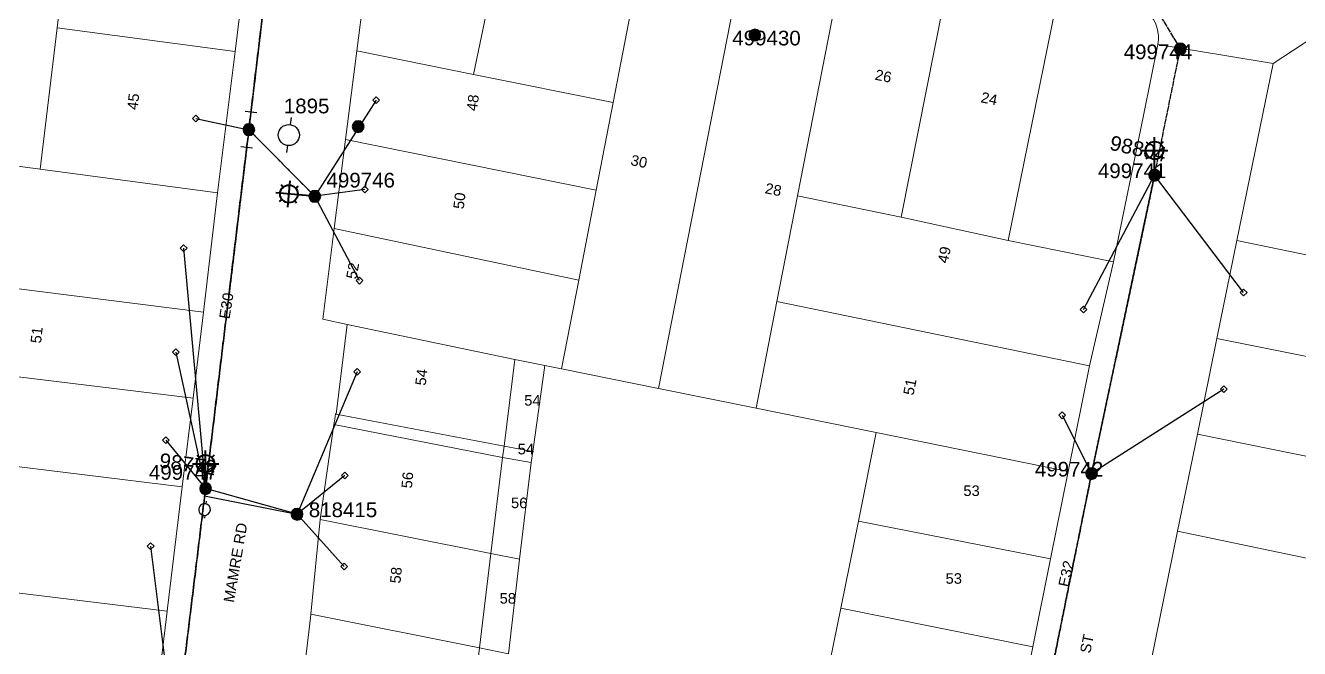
# Model space of a CAD drawing. Header units: metres. Extents: x 291879 to 294448, y 6259965 to 6261176.
# Drawn here: x 293697 to 293914, y 6260414 to 6260520.1 of the extents above; entities that cross this region are included whole.
import ezdxf
from ezdxf.enums import TextEntityAlignment as Align

# ---------------------------------------------------------------- set-up
doc = ezdxf.new("R2010")
doc.units = ezdxf.units.M
doc.linetypes.add('Cable Exist OH', pattern=[1, 1, 0])
doc.linetypes.add('Cable New OH', pattern=[6, 4, -2])
doc.layers.get('0').update_dxf_attribs({"color": 6})
for name, color, linetype, lineweight in [('Cadastre Buildings_SP_EXT', 9, 'Continuous', 5), ('Cadastre Land Parcels_SP_EXT', 9, 'Continuous', 5), ('Cadastre Roads_SP_EXT', 9, 'Continuous', 5)]:
    doc.layers.add(name, color=color, linetype=linetype, lineweight=lineweight)
for name, color, linetype in [('Equip_SP_HV_EXT', 7, 'Continuous'), ('Equip_SP_LV_EXT', 7, 'Continuous'), ('Equip_SP_SL_EXT', 7, 'Continuous'), ('Mains_HV_EXT', 7, 'Continuous'), ('Mains_HV_NEW', 2, 'Continuous'), ('Mains_LV_EXT', 7, 'Continuous'), ('Mains_SL_EXT', 7, 'Continuous'), ('OH_Details_SP_MISC', 7, 'Continuous'), ('Services_SP_EXT', 7, 'Continuous'), ('SupportsOH_SP_TR_HV_LV_SL_EXT', 7, 'Continuous')]:
    doc.layers.add(name, color=color, linetype=linetype)
doc.styles.add('iecARIAL', font='arial.ttf', dxfattribs={"height": 2})
doc.styles.add('POLE_LABEL', font='arial.ttf')
doc.styles.get("Standard").update_dxf_attribs({"font": 'arial.ttf'})

# ---------------------------------------------------------------- blocks, each defined once
blk = doc.blocks.new('LV_OH_LINKS_OPEN_EXT')
for p, q in [((-0.17, 4.97), (-0.17, 5.46)), ((0.17, 4.97), (0.17, 5.46)), ((-0.17, 3), (-0.17, 2.5)), ((0.17, 3), (0.17, 2.5))]:
    blk.add_line(p, q)
blk.add_lwpolyline([(0, 2.99, 1), (0, 4.98, 1)], format="xyb", close=True)
at = {"flags": 9}
for tag, p in [('ACTUAL_STATUS', (0, 0)), ('CONSTRUCTED_VOLTAGE', (0, -0.2)), ('OPERATING_VOLTAGE', (0, -0.6)), ('ORIENTATION', (0, -0.8)), ('OWNED_BY', (0, -1)), ('STATE', (0, -1.2)), ('SWITCH_TYPE', (0, -1.4)), ('NO_PHASES', (0, -0.4)), ('USAGE', (0, -1.6)), ('LEGEND', (0, -1.8)), ('NOTES', (0, -2))]:
    blk.add_attdef(tag, text='', height=0.2, dxfattribs=at).set_placement(p, align=Align.MIDDLE_LEFT)
at = {"flags": 1}
blk.add_attdef('Z', (0, 0), '', height=0.2, dxfattribs=at)
blk = doc.blocks.new('SL_LANTERN_EXT')
at = {"lineweight": 40}
for p, q in [((-1.46, 5.68), (-1.06, 5.28)), ((0, 1.97), (0, 6.47)), ((1.46, 5.68), (1.06, 5.28)), ((-2.25, 4.22), (2.25, 4.22)), ((-1.46, 2.76), (-1.06, 3.16)), ((0, 0), (0, 2.72)), ((1.46, 2.76), (1.06, 3.16))]:
    blk.add_line(p, q, dxfattribs=at)
blk.add_circle((0, 4.22), 1.5, dxfattribs=at)
at = {"style": 'iecARIAL', "flags": 8}
blk.add_attdef('ASSET_NUM', (1.5, 1.5), '', height=2.5, dxfattribs=at)
for tag, p, height, flags in [('OPERATING_VOLTAGE', (0.98, -1.65), 0.2, 9), ('ORIENTATION', (0.98, -1.85), 0.2, 9), ('OWNED_BY', (0.98, -2.05), 0.2, 9), ('STATE', (0.98, -2.25), 0.2, 9), ('CONSTRUCTED_VOLTAGE', (0.98, -0.65), 0.2, 9), ('CONTROL_TYPE', (0.98, -0.85), 0.2, 9), ('LANTERN_PURPOSE', (0.98, -1.05), 0.2, 9), ('LANTERN_TYPE', (0.98, -1.25), 0.2, 9), ('NO_PHASES', (0.98, -1.45), 0.2, 9), ('LNUMBER', (2.18, -3.25), 2.5, 8), ('USAGE', (0.98, -2.45), 0.2, 9), ('CEXIST', (0.98, -2.65), 0.2, 9), ('CNEW', (0.98, -2.85), 0.2, 9), ('CNUMBER', (0.98, -3.05), 0.2, 9), ('CREMOVE', (0.98, -3.25), 0.2, 9), ('CREPLACE', (0.98, -3.45), 0.2, 9), ('LKINGHEIGHT', (0.98, -3.65), 0.2, 9), ('LBRACKET', (0.98, -3.85), 0.2, 9), ('LBRACKETVOCAB', (0.98, -4.05), 0.2, 9), ('LCATEGORY', (0.98, -4.25), 0.2, 9), ('LCHARGE1', (0.98, -4.45), 0.2, 9), ('LCHARGE1PERCENT', (0.98, -4.65), 0.2, 9), ('LCHARGE2', (0.98, -4.85), 0.2, 9), ('LCHARGE2PERCENT', (0.98, -5.05), 0.2, 9), ('LCHARGE3', (0.98, -5.25), 0.2, 9), ('LCHARGE3PERCENT', (0.98, -5.45), 0.2, 9), ('LEXIST', (0.98, -5.65), 0.2, 9), ('LLAMP', (0.98, -5.85), 0.2, 9), ('LLAMPVOCAB', (0.98, -6.05), 0.2, 9), ('LMAST', (0.98, -6.25), 0.2, 9), ('LMASTVOCAB', (0.98, -6.45), 0.2, 9), ('LNEW', (0.98, -6.65), 0.2, 9), ('LANTNUMBER', (0.98, -6.85), 0.2, 9), ('LOUTREACH', (0.98, -7.25), 0.2, 9), ('LOUTREACHVOCAB', (0.98, -7.45), 0.2, 9), ('LRATECODE', (0.98, -7.65), 0.2, 9), ('LREMOVE', (0.98, -7.85), 0.2, 9), ('LREPLACE', (0.98, -8.05), 0.2, 9), ('LTYPE', (0.98, -8.25), 0.2, 9), ('LTYPEVOCAB', (0.98, -8.45), 0.2, 9), ('LEGEND', (0.98, -8.65), 0.2, 9), ('LOCATION', (0.98, -8.85), 0.2, 9), ('STREETNAME', (0.98, -9.25), 0.2, 9), ('SUBURB', (0.98, -9.45), 0.2, 1), ('NOTES', (0.98, -9.05), 0.2, 9)]:
    blk.add_attdef(tag, p, '', height=height, dxfattribs=dict(flags=flags))
blk = doc.blocks.new('*U785')
at = {"lineweight": 40}
for p, q in [((-4.62, -1.83), (-4.2, 2.65)), ((-2.17, 0.2), (-6.65, 0.62)), ((-5.73, 2), (-5.37, 1.57)), ((-2.82, 1.73), (-3.26, 1.37)), ((0, 0), (-2.92, 0.27)), ((-6, -0.9), (-5.57, -0.54)), ((-3.1, -1.17), (-3.46, -0.74))]:
    blk.add_line(p, q, dxfattribs=at)
blk.add_circle((-4.41, 0.41), 1.5, dxfattribs=at)
at = {"style": 'iecARIAL', "flags": 8}
blk.add_attdef('ASSET_NUM', (1.5, 1.5), '', height=2.5, dxfattribs=at)
for tag, p, height, flags in [('OPERATING_VOLTAGE', (0.98, -1.65), 0.2, 9), ('ORIENTATION', (0.98, -1.85), 0.2, 9), ('OWNED_BY', (0.98, -2.05), 0.2, 9), ('STATE', (0.98, -2.25), 0.2, 9), ('CONSTRUCTED_VOLTAGE', (0.98, -0.65), 0.2, 9), ('CONTROL_TYPE', (0.98, -0.85), 0.2, 9), ('LANTERN_PURPOSE', (0.98, -1.05), 0.2, 9), ('LANTERN_TYPE', (0.98, -1.25), 0.2, 9), ('NO_PHASES', (0.98, -1.45), 0.2, 9), ('LNUMBER', (2.18, -3.25), 2.5, 8), ('USAGE', (0.98, -2.45), 0.2, 9), ('CEXIST', (0.98, -2.65), 0.2, 9), ('CNEW', (0.98, -2.85), 0.2, 9), ('CNUMBER', (0.98, -3.05), 0.2, 9), ('CREMOVE', (0.98, -3.25), 0.2, 9), ('CREPLACE', (0.98, -3.45), 0.2, 9), ('LKINGHEIGHT', (0.98, -3.65), 0.2, 9), ('LBRACKET', (0.98, -3.85), 0.2, 9), ('LBRACKETVOCAB', (0.98, -4.05), 0.2, 9), ('LCATEGORY', (0.98, -4.25), 0.2, 9), ('LCHARGE1', (0.98, -4.45), 0.2, 9), ('LCHARGE1PERCENT', (0.98, -4.65), 0.2, 9), ('LCHARGE2', (0.98, -4.85), 0.2, 9), ('LCHARGE2PERCENT', (0.98, -5.05), 0.2, 9), ('LCHARGE3', (0.98, -5.25), 0.2, 9), ('LCHARGE3PERCENT', (0.98, -5.45), 0.2, 9), ('LEXIST', (0.98, -5.65), 0.2, 9), ('LLAMP', (0.98, -5.85), 0.2, 9), ('LLAMPVOCAB', (0.98, -6.05), 0.2, 9), ('LMAST', (0.98, -6.25), 0.2, 9), ('LMASTVOCAB', (0.98, -6.45), 0.2, 9), ('LNEW', (0.98, -6.65), 0.2, 9), ('LANTNUMBER', (0.98, -6.85), 0.2, 9), ('LOUTREACH', (0.98, -7.25), 0.2, 9), ('LOUTREACHVOCAB', (0.98, -7.45), 0.2, 9), ('LRATECODE', (0.98, -7.65), 0.2, 9), ('LREMOVE', (0.98, -7.85), 0.2, 9), ('LREPLACE', (0.98, -8.05), 0.2, 9), ('LTYPE', (0.98, -8.25), 0.2, 9), ('LTYPEVOCAB', (0.98, -8.45), 0.2, 9), ('LEGEND', (0.98, -8.65), 0.2, 9), ('LOCATION', (0.98, -8.85), 0.2, 9), ('STREETNAME', (0.98, -9.25), 0.2, 9), ('SUBURB', (0.98, -9.45), 0.2, 1), ('NOTES', (0.98, -9.05), 0.2, 9)]:
    blk.add_attdef(tag, p, '', height=height, dxfattribs=dict(flags=flags))
blk = doc.blocks.new('CCP_EXT')
at = {"flags": 9}
for tag, p in [('STATE', (0, -1.8)), ('NOTES', (0, -2))]:
    blk.add_attdef(tag, text='', height=0.2, dxfattribs=at).set_placement(p, align=Align.MIDDLE_LEFT)
blk.add_wipeout([(0, 0.57), (0.57, 0), (0, -0.57), (-0.57, 0)])
blk.add_lwpolyline([(-0.57, 0), (0, 0.57), (0.57, 0), (0, -0.57), (-0.57, 0)])
at = {"flags": 1}
blk.add_attdef('Z', (0, 0), '', height=0.2, dxfattribs=at)
at = {"flags": 9}
for tag, p in [('CCP_TYPE', (0, 0)), ('CONSTRUCTED_VOLTAGE', (0, -0.2)), ('OPERATING_VOLTAGE', (0, -0.6)), ('ORIENTATION', (0, -0.8)), ('OWNED_BY', (0, -1)), ('NO_PHASES', (0, -0.4)), ('USAGE', (0, -1.2)), ('LEGEND', (0, -1.4)), ('LIFE_SUPPORT', (0, -1.6))]:
    blk.add_attdef(tag, text='', height=0.2, dxfattribs=at).set_placement(p, align=Align.MIDDLE_LEFT)
blk = doc.blocks.new('POLE_EXT')
blk.add_hatch(color=256).paths.add_polyline_path([(-1, 0, 1), (1, 0, 1)])
blk.add_lwpolyline([(-1, 0, 1), (1, 0, 1)], format="xyb", close=True)
for tag, height, flags, p in [('pNumber', 2.5, 8, (-17.84, 2.07)), ('OWNED_BY', 0.2, 9, (1.35, -0.4)), ('SPECIAL_USE', 0.2, 9, (1.35, -0.8)), ('STATE', 0.2, 9, (1.35, -1)), ('cLV', 0.2, 9, (1.35, -1.4)), ('hDepth', 0.2, 9, (1.35, -1.6)), ('hDia', 0.2, 9, (1.35, -1.8)), ('cHV', 0.2, 9, (1.35, -2)), ('PARENT', 0.2, 9, (1.35, -0.6)), ('USAGE', 0.2, 9, (1.35, -1.2)), ('LBRACKET', 0.2, 9, (1.35, -2.2)), ('cLinedev', 0.2, 9, (1.35, -3.4)), ('pExisting', 0.2, 9, (1.35, -3.8)), ('pFooting', 0.2, 9, (1.35, -4.4)), ('LExisting', 0.2, 9, (1.35, -2.4)), ('LANTNUMBER', 0.2, 9, (1.35, -2.6)), ('LOther', 0.2, 9, (1.35, -2.8)), ('LRemove', 0.2, 9, (1.35, -3)), ('LEGEND', 0.2, 9, (1.35, -3.2)), ('LOCATION', 0.2, 9, (1.35, -3.6)), ('PFNUMBER', 0.2, 9, (1.35, -4)), ('NEWPFNUMBER', 0.2, 9, (1.35, -4.2)), ('pNew', 0.2, 9, (1.35, -4.6)), ('pRelocate', 0.2, 9, (1.35, -5)), ('pRemove', 0.2, 9, (1.35, -5.2)), ('pReplace', 0.2, 9, (1.35, -5.4)), ('pStay', 0.2, 9, (1.35, -5.6)), ('pType', 0.2, 9, (1.35, -5.8)), ('cspan', 0.2, 9, (1.35, -6)), ('STREETNAME', 0.2, 9, (1.35, -6.2)), ('SUBURB', 0.2, 9, (1.35, -6.4)), ('NOTES', 0.2, 9, (1.35, -6.6)), ('OPERATED_BY', 0.2, 9, (1.36, -7.01)), ('MAINTAINED_BY', 0.2, 9, (1.36, -6.81))]:
    blk.add_attdef(tag, text='', height=height, dxfattribs=dict(flags=flags)).set_placement(p, align=Align.MIDDLE_LEFT)
at = {"style": 'POLE_LABEL'}
for tag, height, flags, p in [('ASSET_NUM', 2.5, 8, (2, 2)), ('STRUCTURE_PLANT_NUMBER', 0.2, 9, (1.35, 0.03)), ('STREET_CODE', 0.2, 9, (1.35, -0.2))]:
    blk.add_attdef(tag, text='', height=height, dxfattribs=dict(at, flags=flags)).set_placement(p, align=Align.MIDDLE_LEFT)
at = {"flags": 1}
blk.add_attdef('Z', (1.35, -7.33), '', height=0.2, dxfattribs=at)
blk = doc.blocks.new('HV_ABS_OPEN_EXT')
for p, q in [((-3, 6.87), (-1.8, 6.87)), ((1.8, 6.87), (3, 6.87))]:
    blk.add_line(p, q)
blk.add_circle((0, 6.87), 1.8)
for tag, height, flags, p in [('ASSET_NUM', 2.5, 8, (2, 2)), ('STREET_CODE', 0.2, 9, (1.5, 0)), ('ACTUAL_STATUS', 0.2, 9, (1.5, -0.2)), ('CONSTRUCTED_VOLTAGE', 0.2, 9, (1.5, -0.4)), ('OPERATING_VOLTAGE', 0.2, 9, (1.5, -0.8)), ('ORIENTATION', 0.2, 9, (1.5, -1)), ('OWNED_BY', 0.2, 9, (1.5, -1.2)), ('STATE', 0.2, 9, (1.5, -1.4)), ('SWITCH_TYPE', 0.2, 9, (1.5, -1.6)), ('NO_PHASES', 0.2, 9, (1.5, -0.6)), ('USAGE', 0.2, 9, (1.5, -1.8)), ('LEGEND', 0.2, 9, (1.5, -2)), ('LOCATION', 0.2, 9, (1.5, -2.2)), ('STREETNAME', 0.2, 9, (1.5, -2.4)), ('SUBURB', 0.2, 9, (1.5, -2.6)), ('OPERATED_BY', 0.2, 9, (1.5, -3.2)), ('Z', 0.2, 1, (1.5, -3.6)), ('NOTES', 0.2, 9, (1.5, -2.8)), ('MAINTAINED_BY', 0.2, 9, (1.5, -3)), ('LABEL_ALIGNMENT', 0.2, 9, (1.5, -3.4))]:
    blk.add_attdef(tag, text='', height=height, dxfattribs=dict(flags=flags)).set_placement(p, align=Align.MIDDLE_LEFT)
blk = doc.blocks.new('*U790')
blk.add_line((1, 3), (-1, 3))
at = {"flags": 1}
blk.add_attdef('Z', (0, 0), '', height=0.2, dxfattribs=at)
at = {"flags": 9}
for tag, p in [('CONNECTOR_TYPE', (0, 0)), ('CONSTRUCTED_VOLTAGE', (0, -0.2)), ('OPERATING_VOLTAGE', (0, -0.6)), ('ORIENTATION', (0, -0.8)), ('OWNED_BY', (0, -1)), ('STATE', (0, -1.2)), ('OPERATED_BY', (0, -2.01)), ('NO_PHASES', (0, -0.4)), ('USAGE', (0, -1.4)), ('NOTES', (0, -1.6)), ('MAINTAINED_BY', (0, -1.81))]:
    blk.add_attdef(tag, text='', height=0.2, dxfattribs=at).set_placement(p, align=Align.MIDDLE_LEFT)

msp = doc.modelspace()

# ---------------------------------------------------------------- linework, layer by layer
at = {"layer": 'Cadastre Buildings_SP_EXT', "linetype": 'Continuous'}
for points in [[(293803.72, 6260541.06), (293780.42, 6260545.8), (293773.31, 6260511.76), (293797.12, 6260506.96), (293803.72, 6260541.06)], [(293885.15, 6260524.06), (293873.17, 6260526.5), (293864.42, 6260483.49), (293882.36, 6260479.82), (293887.5, 6260505.05), (293889.9, 6260516.87), (293890, 6260517.62), (293889.99, 6260518.35), (293889.91, 6260519.07), (293889.74, 6260519.78), (293889.48, 6260520.47), (293889.15, 6260521.12), (293888.75, 6260521.73), (293888.28, 6260522.28), (293887.74, 6260522.78), (293887.15, 6260523.21), (293886.52, 6260523.57), (293885.85, 6260523.86), (293885.15, 6260524.06)]]:
    msp.add_lwpolyline(points, close=True, dxfattribs=at)
msp.add_lwpolyline([(293832.82, 6260405.84), (293835.88, 6260420.87), (293835.88, 6260420.87), (293838.89, 6260435.7), (293841.94, 6260450.76), (293821.46, 6260454.91), (293804.85, 6260458.27), (293788.32, 6260461.61), (293785.45, 6260462.19), (293783.45, 6260447.57), (293783.14, 6260445.65), (293781.15, 6260429.23), (293779.27, 6260413.1), (293774.36, 6260414.1), (293772.46, 6260398.24)], dxfattribs=at)
at = {"layer": 'Cadastre Land Parcels_SP_EXT', "linetype": 'Continuous'}
for points in [[(293780.42, 6260545.8), (293764.42, 6260549.05), (293757.02, 6260543.74), (293753.44, 6260515.77), (293773.31, 6260511.76), (293780.42, 6260545.8)], [(293702.41, 6260519.66), (293705.52, 6260545.47), (293687.48, 6260547.83), (293681.32, 6260498.07), (293699.51, 6260495.64), (293702.41, 6260519.66)], [(293730.25, 6260542.23), (293705.52, 6260545.47), (293702.41, 6260519.66), (293732.74, 6260515.66), (293735.17, 6260535.66), (293730.25, 6260542.23)], [(293820.39, 6260537.68), (293803.72, 6260541.06), (293797.12, 6260506.96), (293794.23, 6260492.04), (293791.25, 6260476.75), (293788.32, 6260461.61), (293804.85, 6260458.27), (293820.39, 6260537.68)], [(293836.96, 6260534.31), (293820.39, 6260537.68), (293804.85, 6260458.27), (293821.46, 6260454.91), (293825.01, 6260473.07), (293828.51, 6260491.06), (293836.96, 6260534.31)], [(293854.76, 6260530.7), (293836.96, 6260534.31), (293828.51, 6260491.06), (293846.16, 6260487.44), (293854.76, 6260530.7)], [(293873.17, 6260526.5), (293854.76, 6260530.7), (293846.16, 6260487.44), (293864.42, 6260483.49), (293873.17, 6260526.5)], [(293732.74, 6260515.66), (293702.41, 6260519.66), (293699.51, 6260495.64), (293729.71, 6260491.61), (293732.74, 6260515.66)], [(293919.29, 6260480.21), (293924.66, 6260506.1), (293926.72, 6260516.03), (293916.49, 6260518.14), (293909.52, 6260513.64), (293903.36, 6260483.45), (293919.29, 6260480.21)], [(293773.31, 6260511.76), (293753.44, 6260515.77), (293751.51, 6260500.66), (293794.23, 6260492.04), (293797.12, 6260506.96), (293773.31, 6260511.76)], [(293645.17, 6260502.9), (293630.15, 6260504.9), (293627.74, 6260483.76), (293660.74, 6260479.65), (293727.34, 6260471.3), (293729.71, 6260491.61), (293699.51, 6260495.64), (293681.32, 6260498.07), (293663.31, 6260500.47), (293659.7, 6260500.96), (293645.17, 6260502.9)], [(293794.23, 6260492.04), (293751.51, 6260500.66), (293749.61, 6260485.53), (293791.25, 6260476.75), (293794.23, 6260492.04)], [(293846.16, 6260487.44), (293828.51, 6260491.06), (293825.01, 6260473.07), (293878.26, 6260462.14), (293882.36, 6260479.82), (293864.42, 6260483.49), (293846.16, 6260487.44)], [(293791.25, 6260476.75), (293749.61, 6260485.53), (293747.67, 6260470.06), (293751.83, 6260469.19), (293780.36, 6260463.22), (293785.45, 6260462.19), (293788.32, 6260461.61), (293791.25, 6260476.75)], [(293919.29, 6260480.21), (293903.36, 6260483.45), (293899.97, 6260466.81), (293940.6, 6260458.7), (293940.96, 6260460.26), (293944, 6260475.16), (293935.65, 6260476.87), (293919.29, 6260480.21)], [(293727.34, 6260471.3), (293660.74, 6260479.65), (293658.93, 6260464.72), (293725.56, 6260456.64), (293725.62, 6260457.14), (293727.34, 6260471.3)], [(293878.26, 6260462.14), (293825.01, 6260473.07), (293821.46, 6260454.91), (293841.94, 6260450.76), (293874.62, 6260444.15), (293878.26, 6260462.14)], [(293780.36, 6260463.22), (293751.83, 6260469.19), (293749.92, 6260453.91), (293778.57, 6260448.47), (293780.36, 6260463.22)], [(293940.6, 6260458.7), (293899.97, 6260466.81), (293896.65, 6260450.52), (293937.24, 6260442.29), (293940.6, 6260458.7)], [(293725.56, 6260456.64), (293658.93, 6260464.72), (293657.11, 6260449.69), (293723.72, 6260441.51), (293725.56, 6260456.64)], [(293785.45, 6260462.19), (293780.36, 6260463.22), (293778.57, 6260448.47), (293783.45, 6260447.57), (293785.45, 6260462.19)], [(293776.28, 6260430.19), (293778.25, 6260446.55), (293749.55, 6260452.12), (293747.21, 6260435.97), (293776.28, 6260430.19)], [(293874.62, 6260444.15), (293841.94, 6260450.76), (293838.89, 6260435.7), (293871.61, 6260429.27), (293874.62, 6260444.15)], [(293723.72, 6260441.51), (293657.11, 6260449.69), (293654.54, 6260428.5), (293721.15, 6260420.39), (293721.21, 6260420.88), (293723.72, 6260441.51)], [(293937.24, 6260442.29), (293896.65, 6260450.52), (293893.26, 6260434), (293929.09, 6260426.51), (293933.85, 6260425.52), (293934.7, 6260429.58), (293934.98, 6260431.04), (293937.24, 6260442.29)], [(293783.14, 6260445.65), (293778.25, 6260446.55), (293776.28, 6260430.19), (293781.15, 6260429.23), (293783.14, 6260445.65)], [(293783.45, 6260447.57), (293778.57, 6260448.47), (293778.25, 6260446.55), (293783.14, 6260445.65), (293783.45, 6260447.57)], [(293776.28, 6260430.19), (293747.21, 6260435.97), (293745.64, 6260419.83), (293774.36, 6260414.1), (293776.28, 6260430.19)], [(293871.61, 6260429.27), (293838.89, 6260435.7), (293835.88, 6260420.87), (293868.58, 6260414.28), (293871.61, 6260429.27)], [(293933.85, 6260425.52), (293929.09, 6260426.51), (293893.26, 6260434), (293885.07, 6260393.77), (293884.94, 6260393.06), (293925.53, 6260384.79), (293928.59, 6260399.71), (293931.65, 6260414.7), (293933.85, 6260425.52)], [(293781.15, 6260429.23), (293776.28, 6260430.19), (293774.36, 6260414.1), (293779.27, 6260413.1), (293781.15, 6260429.23)], [(293721.15, 6260420.39), (293654.54, 6260428.5), (293652.69, 6260413.27), (293719.31, 6260405.25), (293721.15, 6260420.39)], [(293868.58, 6260414.28), (293835.88, 6260420.87), (293832.82, 6260405.84), (293865.55, 6260399.26), (293868.58, 6260414.28)], [(293774.36, 6260414.1), (293745.64, 6260419.83), (293745.58, 6260419.23), (293743.78, 6260404.48), (293743.65, 6260403.57), (293772.46, 6260398.24), (293774.36, 6260414.1)]]:
    msp.add_lwpolyline(points, close=True, dxfattribs=at)
at = {"layer": 'Cadastre Roads_SP_EXT', "linetype": 'Continuous'}
msp.add_lwpolyline([(293778.57, 6260448.47), (293749.92, 6260453.91), (293749.83, 6260453.94), (293749.69, 6260453.04), (293749.55, 6260452.12), (293778.25, 6260446.55), (293778.57, 6260448.47)], close=True, dxfattribs=at)
at = {"layer": 'Mains_HV_EXT', "color": 2, "linetype": 'Cable Exist OH'}
msp.add_lwpolyline([(293746.95, 6260599.38), (293741.84, 6260555.92), (293738.06, 6260527.58), (293735.41, 6260505.32)], dxfattribs=at)
at = {"layer": 'Mains_LV_EXT', "linetype": 'Cable Exist OH'}
for points in [[(293735.06, 6260502.34), (293738.06, 6260527.58)], [(293889.35, 6260494.6), (293893.74, 6260516.1), (293886.68, 6260528.02)], [(293727.68, 6260441.24), (293735.06, 6260502.34)], [(293869.62, 6260399.32), (293878.61, 6260443.79)], [(293722.44, 6260398.26), (293727.68, 6260441.24)]]:
    msp.add_lwpolyline(points, dxfattribs=at)
at = {"layer": 'Mains_SL_EXT', "linetype": 'Cable Exist OH'}
for points in [[(293735.06, 6260502.34), (293738.06, 6260527.58)], [(293893.74, 6260516.1), (293887.38, 6260526.89)], [(293889.35, 6260494.6), (293893.74, 6260516.1)], [(293735.06, 6260502.34), (293727.68, 6260441.24)], [(293735.06, 6260502.34), (293746.29, 6260491)], [(293727.68, 6260441.24), (293722.44, 6260398.26)]]:
    msp.add_lwpolyline(points, dxfattribs=at)
at = {"layer": 'OH_Details_SP_MISC', "color": 7, "linetype": 'Continuous', "flags": 128}
msp.add_lwpolyline([(293741.84, 6260555.92), (293738.06, 6260527.58), (293735.06, 6260502.34), (293727.68, 6260441.24)], dxfattribs=at)
at = {"layer": 'Services_SP_EXT'}
for points in [[(293746.29, 6260491), (293735.06, 6260502.34)], [(293743.27, 6260436.87), (293727.68, 6260441.24)]]:
    msp.add_lwpolyline(points, dxfattribs=at)

# ---------------------------------------------------------------- block references
at = {"layer": 'Equip_SP_HV_EXT'}
ref = msp.add_blockref('HV_ABS_OPEN_EXT', (293735.06, 6260502.34), dxfattribs=dict(at, rotation=262.3607260479533))
ref.add_attrib('ASSET_NUM', '1895', dxfattribs={"layer": '0', "height": 2.5}).set_placement((293748.78, 6260504.38), align=Align.BOTTOM_RIGHT)
at = {"layer": 'Equip_SP_LV_EXT', "rotation": 353.1924895496015}
msp.add_blockref('LV_OH_LINKS_OPEN_EXT', (293727.04, 6260433.71), dxfattribs=at)
at = {"layer": 'Equip_SP_SL_EXT'}
ref = msp.add_blockref('SL_LANTERN_EXT', (293889.35, 6260494.6), dxfattribs=at)
ref.add_attrib('ASSET_NUM', '98804', dxfattribs={"layer": '0', "height": 2.5, "rotation": 347.3131, "style": 'iecARIAL'}).set_placement((293890.85, 6260496.1), align=Align.BOTTOM_RIGHT)
msp.add_blockref('*U785', (293746.29, 6260491), dxfattribs=at)
ref = msp.add_blockref('SL_LANTERN_EXT', (293727.68, 6260441.24), dxfattribs=at)
ref.add_attrib('ASSET_NUM', '98772', dxfattribs={"layer": '0', "height": 2.5, "rotation": 351.9029, "style": 'iecARIAL'}).set_placement((293729.18, 6260442.74), align=Align.BOTTOM_RIGHT)
at = {"layer": 'Mains_HV_NEW', "color": 2, "linetype": 'Cable New OH'}
for rotation in [353.2145701660131, 173.1153052753542]:
    msp.add_blockref('*U790', (293735.06, 6260502.34), dxfattribs=dict(at, rotation=rotation)).dxf.unprotected_set("ltscale", 0)
at = {"layer": 'SupportsOH_SP_TR_HV_LV_SL_EXT'}
ref = msp.add_blockref('POLE_EXT', (293821.24, 6260518.45), dxfattribs=at)
ref.add_attrib('ASSET_NUM', '499430', dxfattribs={"layer": '0', "height": 2.5, "rotation": 359.9258, "style": 'POLE_LABEL'}).set_placement((293823.24, 6260519.2), align=Align.TOP_CENTER)
ref = msp.add_blockref('POLE_EXT', (293893.74, 6260516.1), dxfattribs=at)
ref.add_attrib('ASSET_NUM', '499744', dxfattribs={"layer": '0', "height": 2.5, "style": 'POLE_LABEL'}).set_placement((293895.74, 6260516.85), align=Align.TOP_RIGHT)
for p in [(293735.06, 6260502.34), (293753.68, 6260502.88)]:
    msp.add_blockref('POLE_EXT', p, dxfattribs=at)
ref = msp.add_blockref('POLE_EXT', (293889.35, 6260494.6), dxfattribs=at)
ref.add_attrib('ASSET_NUM', '499741', dxfattribs={"layer": '0', "height": 2.5, "style": 'POLE_LABEL'}).set_placement((293891.35, 6260495.35), align=Align.MIDDLE_RIGHT)
ref = msp.add_blockref('POLE_EXT', (293727.68, 6260441.24), dxfattribs=at)
ref.add_attrib('ASSET_NUM', '499747', dxfattribs={"layer": '0', "height": 2.5, "style": 'POLE_LABEL'}).set_placement((293729.68, 6260441.99), align=Align.BOTTOM_RIGHT)
ref = msp.add_blockref('POLE_EXT', (293878.61, 6260443.79), dxfattribs=at)
ref.add_attrib('ASSET_NUM', '499742', dxfattribs={"layer": '0', "height": 2.5, "style": 'POLE_LABEL'}).set_placement((293880.61, 6260444.54), align=Align.MIDDLE_RIGHT)
ref = msp.add_blockref('POLE_EXT', (293743.27, 6260436.87), dxfattribs=at)
ref.add_attrib('ASSET_NUM', '818415', dxfattribs={"layer": '0', "height": 2.5, "style": 'POLE_LABEL'}).set_placement((293745.27, 6260437.62), align=Align.MIDDLE_LEFT)

# ---------------------------------------------------------------- texts
at = {"layer": 'Cadastre Land Parcels_SP_EXT'}
for s, rotation, p in [('26', 348.5357, (293841.6, 6260510.88)), ('45', 83.5976, (293716.09, 6260505.64)), ('48', 83.0564, (293773.92, 6260505.44)), ('24', 348.5128, (293859.63, 6260507.03)), ('30', 348.4961, (293799.98, 6260496.34)), ('28', 348.5232, (293822.86, 6260491.55)), ('50', 83.0564, (293771.65, 6260488.75)), ('49', 78.5503, (293854.12, 6260479.5)), ('52', 79.9792, (293753.38, 6260476.8)), ('51', 83.6978, (293699.64, 6260465.89)), ('54', 83.0565, (293765.17, 6260458.7)), ('51', 78.5891, (293848.26, 6260457.01)), ('56', 84.4987, (293762.82, 6260441.21)), ('58', 84.4988, (293760.87, 6260425.02))]:
    msp.add_text(s, height=1.8, rotation=rotation, dxfattribs=at).set_placement(p)
for s, p in [('54', (293781.96, 6260455.36)), ('54', (293780.85, 6260447.06)), ('53', (293856.77, 6260439.97)), ('56', (293779.71, 6260437.9)), ('53', (293853.74, 6260425.03)), ('58', (293777.77, 6260421.65))]:
    msp.add_text(s, height=1.8, dxfattribs=at).set_placement(p)
at = {"layer": 'Cadastre Roads_SP_EXT'}
for s, rotation, p in [('MAMRE RD', 80.2488, (293732.5, 6260421.74)), ('COLLINS ST', 78.5231, (293876.1, 6260401.84))]:
    msp.add_text(s, height=1.8, rotation=rotation, dxfattribs=at).set_placement(p)
at = {"layer": 'Mains_LV_EXT'}
for s, rotation, p in [('E30', 80.7686, (293731.75, 6260470.01)), ('E32', 77.6518, (293874.68, 6260424.37))]:
    msp.add_text(s, height=1.8, rotation=rotation, dxfattribs=at).set_placement(p)

# ---------------------------------------------------------------- next in the draw order: block references
at = {"layer": 'Services_SP_EXT'}
for p in [(293756.72, 6260507.39), (293726.02, 6260504.24), (293754.83, 6260492.18), (293723.95, 6260482.16), (293753.92, 6260476.64), (293904.52, 6260474.61), (293877.23, 6260471.71), (293722.61, 6260464.48), (293753.49, 6260461.11), (293901.16, 6260458.15), (293873.59, 6260453.71), (293720.91, 6260449.49), (293751.42, 6260443.47), (293718.33, 6260431.44), (293751.27, 6260427.99)]:
    msp.add_blockref('CCP_EXT', p, dxfattribs=at)

# ---------------------------------------------------------------- next in the draw order: linework, layer by layer
at = {"layer": 'Cadastre Roads_SP_EXT', "linetype": 'Continuous'}
for points in [[(293743.77, 6260404.48), (293745.58, 6260419.23), (293745.64, 6260419.83), (293747.21, 6260435.97), (293749.55, 6260452.12), (293749.69, 6260453.04), (293749.83, 6260453.94), (293749.92, 6260453.91), (293751.83, 6260469.19), (293747.67, 6260470.06), (293749.61, 6260485.53), (293751.51, 6260500.66), (293753.44, 6260515.77), (293757.02, 6260543.74), (293757.02, 6260543.74)], [(293735.41, 6260535.75), (293735.17, 6260535.66), (293732.74, 6260515.66), (293729.71, 6260491.61), (293727.34, 6260471.3), (293725.62, 6260457.14), (293725.56, 6260456.64), (293723.72, 6260441.51), (293721.21, 6260420.88), (293721.15, 6260420.39), (293719.31, 6260405.25)], [(293885.07, 6260393.77), (293893.26, 6260434), (293896.65, 6260450.52), (293899.97, 6260466.81), (293903.36, 6260483.45), (293909.52, 6260513.64), (293909.52, 6260513.64), (293901.32, 6260514.99), (293889.9, 6260516.87), (293887.5, 6260505.05), (293882.36, 6260479.82), (293878.26, 6260462.14), (293874.62, 6260444.15), (293871.61, 6260429.27), (293868.58, 6260414.28), (293865.55, 6260399.26)]]:
    msp.add_lwpolyline(points, dxfattribs=at)
at = {"layer": 'Mains_HV_EXT', "color": 2, "linetype": 'Cable Exist OH'}
msp.add_lwpolyline([(293734.7, 6260499.37), (293731.37, 6260471.79), (293727.68, 6260441.24), (293722.44, 6260398.26), (293716.61, 6260347.65), (293711.83, 6260331.34), (293707.03, 6260297.61)], dxfattribs=at)
at = {"layer": 'Mains_LV_EXT', "linetype": 'Cable Exist OH'}
msp.add_lwpolyline([(293878.61, 6260443.79), (293889.35, 6260494.6)], dxfattribs=at)
at = {"layer": 'Mains_SL_EXT', "linetype": 'Cable Exist OH'}
msp.add_lwpolyline([(293889.35, 6260494.6), (293878.61, 6260443.79), (293869.62, 6260399.32)], dxfattribs=at)
at = {"layer": 'Services_SP_EXT'}
for points in [[(293756.72, 6260507.39), (293746.29, 6260491)], [(293726.02, 6260504.24), (293735.06, 6260502.34)], [(293877.23, 6260471.71), (293889.35, 6260494.6)], [(293904.52, 6260474.61), (293889.35, 6260494.6)], [(293754.83, 6260492.18), (293746.29, 6260491)], [(293753.92, 6260476.64), (293746.29, 6260491)], [(293723.95, 6260482.16), (293727.68, 6260441.24)], [(293722.61, 6260464.48), (293727.68, 6260441.24)], [(293753.49, 6260461.11), (293743.27, 6260436.87)], [(293901.16, 6260458.15), (293878.61, 6260443.79)], [(293873.59, 6260453.71), (293878.61, 6260443.79)], [(293720.91, 6260449.49), (293727.68, 6260441.24)], [(293751.42, 6260443.47), (293743.27, 6260436.87)], [(293727.48, 6260440.01), (293743.27, 6260436.87), (293751.27, 6260427.99)], [(293718.33, 6260431.44), (293722.44, 6260398.26)]]:
    msp.add_lwpolyline(points, dxfattribs=at)

# ---------------------------------------------------------------- next in the draw order: block references
at = {"layer": 'SupportsOH_SP_TR_HV_LV_SL_EXT'}
ref = msp.add_blockref('POLE_EXT', (293746.29, 6260491), dxfattribs=at)
ref.add_attrib('ASSET_NUM', '499746', dxfattribs={"layer": '0', "height": 2.5, "style": 'POLE_LABEL'}).set_placement((293748.29, 6260491.75), align=Align.BOTTOM_LEFT)

doc.saveas('drawing.dxf')
